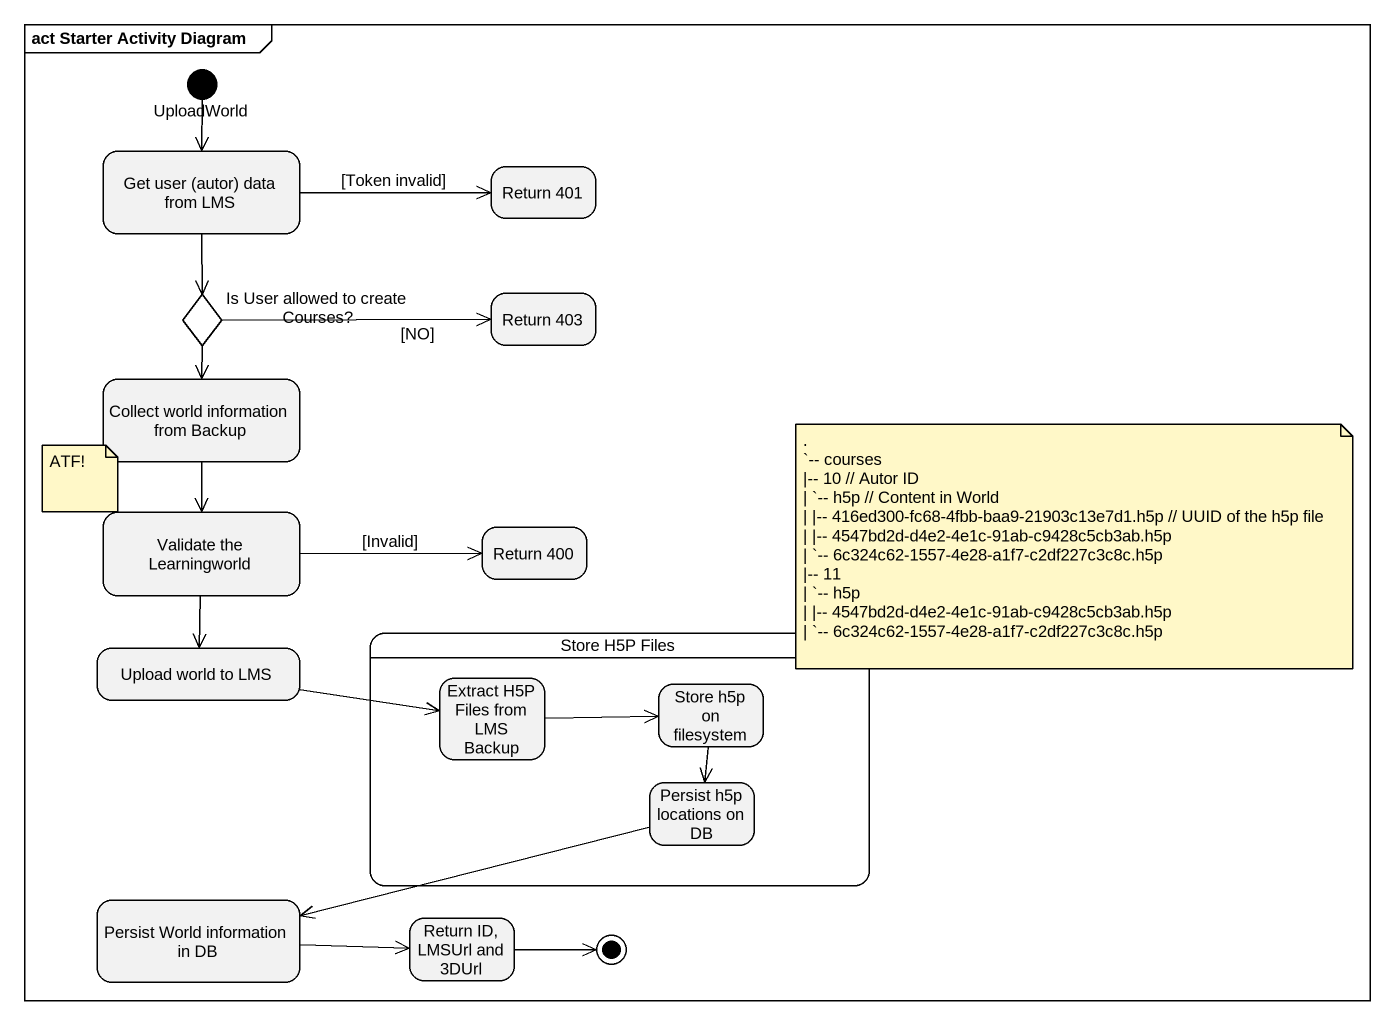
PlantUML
@startuml
mainframe act Starter Activity Diagram
hide empty description
state UploadWorld <<start>>
state "Get user (autor) data from LMS" as Get_user_autor_data_from_LMS
state "Return 401" as Return_401
state "Is User allowed to create Courses?" as Is_User_allowed_to_create <<choice>>
state "Return 403" as Return_403
state "Collect world information from Backup" as Collect_world_information
state "Validate the Learningworld" as Validate_the_Learningworld
state "Return 400" as Return_400
state "Store H5P Files" as Store_H5P_Files {
  state "Extract H5P Files from LMS Backup" as Extract_H5P_Files_from_LMS
  state "Store h5p on filesystem" as Store_h5p_on_filesystem
  state "Persist h5p locations on DB" as Persist_h5p_locations_on_DB
}
state "Upload world to LMS" as Upload_world_to_LMS
state "Persist World information in DB" as Persist_World_information
state "Return ID, LMSUrl and 3DUrl" as Return_ID_LMSUrl_and_3DUrl
UploadWorld --> Get_user_autor_data_from_LMS
Get_user_autor_data_from_LMS -right-> Return_401 : [Token invalid]
Get_user_autor_data_from_LMS --> Is_User_allowed_to_create
Is_User_allowed_to_create -right-> Return_403 : [NO]
Is_User_allowed_to_create --> Collect_world_information
Collect_world_information --> Validate_the_Learningworld
Validate_the_Learningworld -right-> Return_400 : [Invalid]
Validate_the_Learningworld --> Upload_world_to_LMS
Upload_world_to_LMS -right-> Extract_H5P_Files_from_LMS
Extract_H5P_Files_from_LMS -right-> Store_h5p_on_filesystem
Store_h5p_on_filesystem --> Persist_h5p_locations_on_DB
Persist_h5p_locations_on_DB -left-> Persist_World_information
Persist_World_information -right-> Return_ID_LMSUrl_and_3DUrl
Return_ID_LMSUrl_and_3DUrl -right-> [*]
note as N1
  .
  `-- courses
  ~|-- 10 // Autor ID
  ~| `-- h5p // Content in World
  ~| |-- 416ed300-fc68-4fbb-baa9-21903c13e7d1.h5p // UUID of the h5p file
  ~| |-- 4547bd2d-d4e2-4e1c-91ab-c9428c5cb3ab.h5p
  ~| `-- 6c324c62-1557-4e28-a1f7-c2df227c3c8c.h5p
  ~|-- 11
  ~| `-- h5p
  ~| |-- 4547bd2d-d4e2-4e1c-91ab-c9428c5cb3ab.h5p
  ~| `-- 6c324c62-1557-4e28-a1f7-c2df227c3c8c.h5p
end note
note as N2
  ATF!
end note
@enduml
